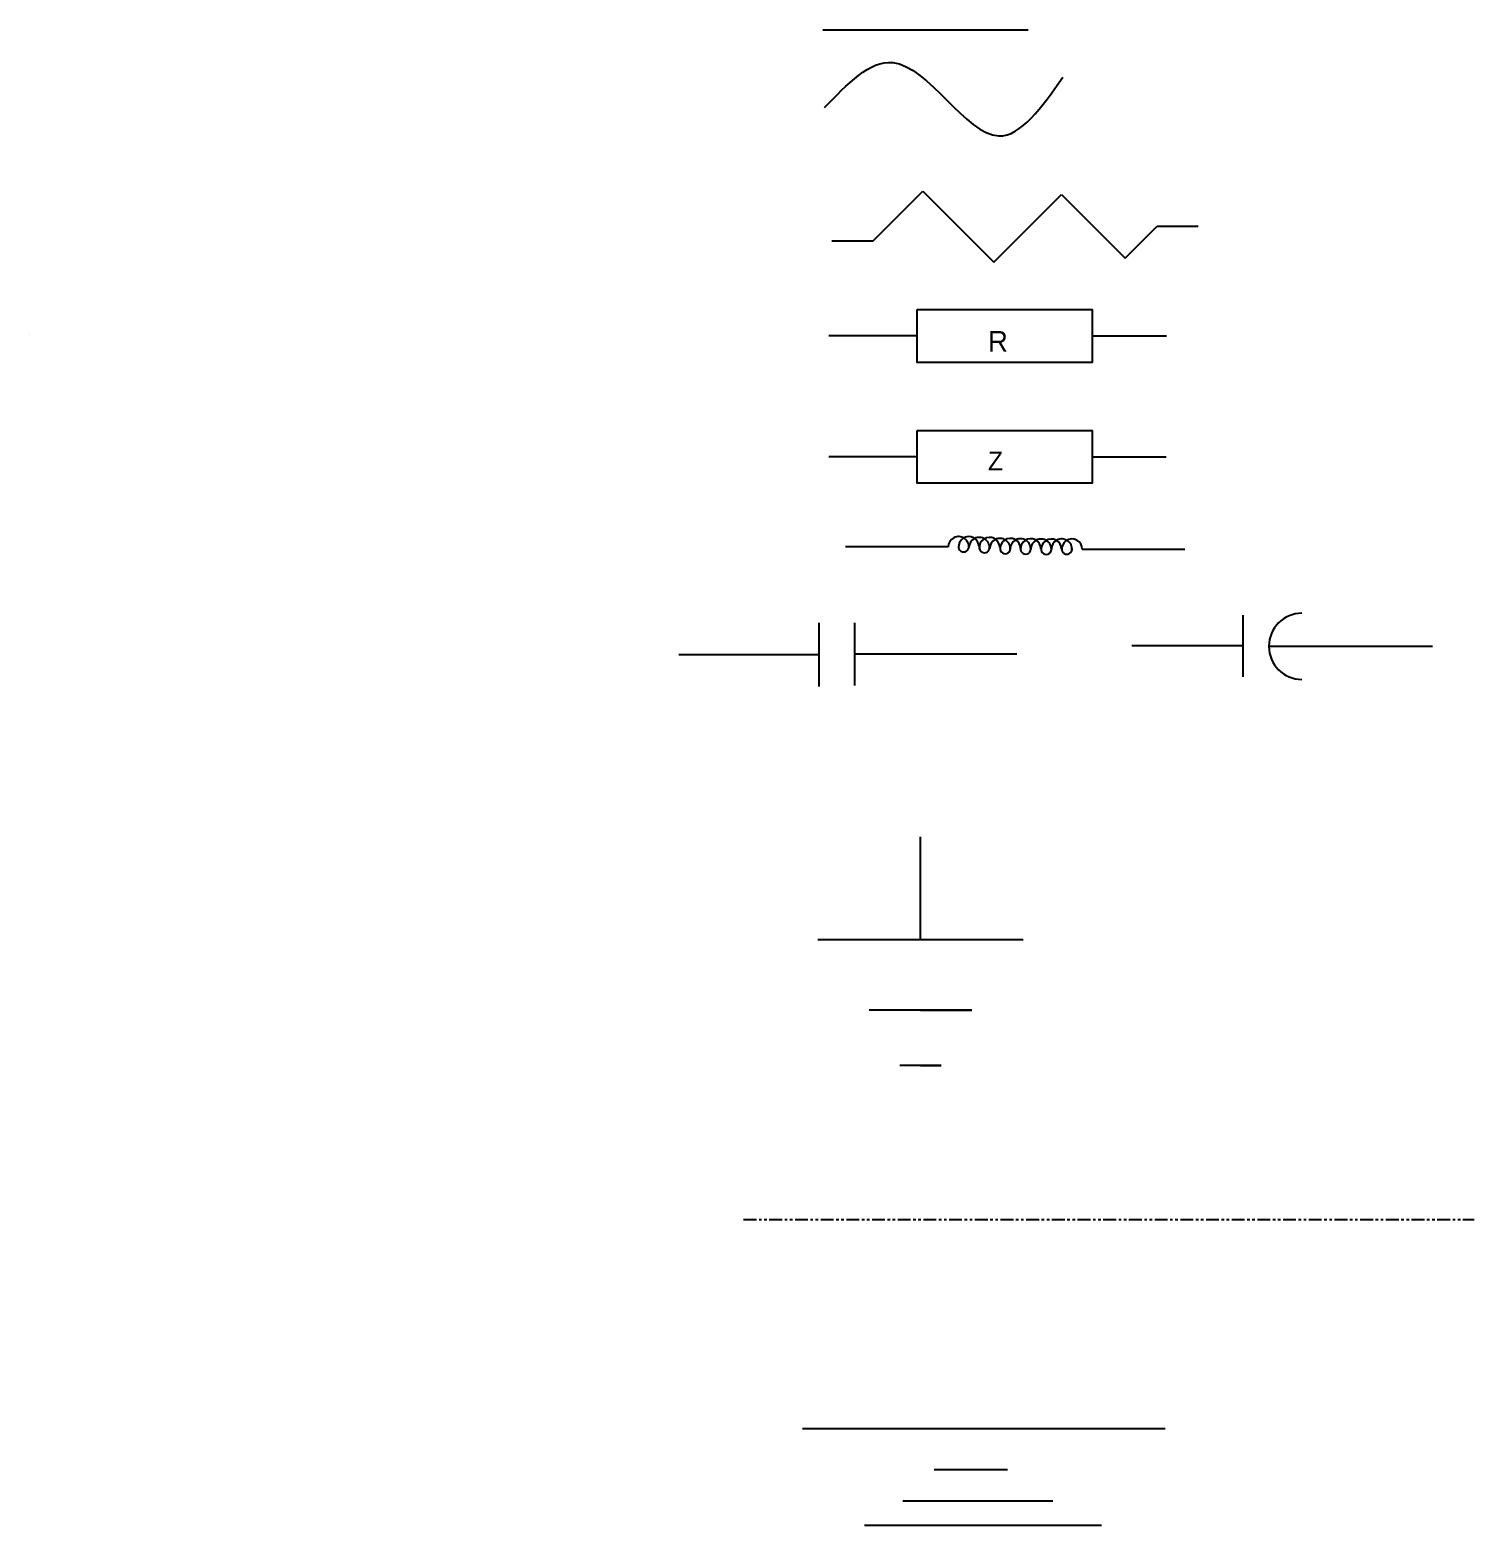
# Model space of a CAD drawing. Header units: inches. Extents: x -13 to 159, y -32 to 41.
# Drawn here: x -13.1 to 57.2, y -31.9 to 40.8 of the extents above; entities that cross this region are included whole.
import ezdxf

# ---------------------------------------------------------------- set-up
doc = ezdxf.new("R2010")
doc.units = ezdxf.units.IN
doc.header["$MEASUREMENT"] = 0
doc.linetypes.add('PHANTOM2', pattern=[1.25, 0.625, -0.125, 0.125, -0.125, 0.125, -0.125])

msp = doc.modelspace()

# ---------------------------------------------------------------- linework, layer by layer
for p, q in [((25.515, 40.84), (35.515, 40.84)), ((27.963, 30.58), (30.382, 32.999)), ((30.382, 32.999), (33.847, 29.534)), ((33.847, 29.534), (37.139, 32.826)), ((37.139, 32.826), (40.228, 29.738)), ((40.228, 29.738), (41.785, 31.295)), ((41.785, 31.295), (43.785, 31.295)), ((25.963, 30.58), (27.963, 30.58)), ((-13.06, 26.036), (-13.06, 26.036)), ((30.111, 25.944), (25.815, 25.944)), ((38.622, 25.944), (40.622, 25.944)), ((40.622, 25.944), (42.235, 25.944)), ((30.106, 20.066), (25.81, 20.066)), ((38.617, 20.066), (40.617, 20.066)), ((40.617, 20.066), (42.23, 20.066)), ((31.621, 15.682), (26.621, 15.682)), ((32.121, 15.682), (32.123, 15.682)), ((32.621, 15.682), (32.625, 15.682)), ((33.131, 15.642), (33.133, 15.642)), ((33.631, 15.642), (33.635, 15.642)), ((34.14, 15.595), (34.142, 15.595)), ((34.64, 15.595), (34.644, 15.595)), ((35.136, 15.579), (35.138, 15.579)), ((35.636, 15.579), (35.64, 15.579)), ((36.138, 15.563), (36.14, 15.563)), ((36.638, 15.563), (36.642, 15.563)), ((37.14, 15.568), (37.142, 15.568)), ((37.64, 15.568), (37.644, 15.568)), ((38.138, 15.568), (43.138, 15.568)), ((25.319, 11.977), (25.319, 8.877)), ((27.061, 11.977), (27.061, 8.931)), ((45.949, 12.358), (45.949, 9.358)), ((25.319, 10.427), (18.515, 10.427)), ((34.954, 10.454), (27.061, 10.454)), ((45.949, 10.858), (40.56, 10.858)), ((47.221, 10.839), (55.183, 10.839)), ((30.273, -3.437), (30.273, 1.563)), ((25.273, -3.437), (35.273, -3.437)), ((32.773, -6.867), (27.773, -6.867)), ((30.273, -6.867), (32.773, -6.867)), ((31.273, -9.566), (29.273, -9.566)), ((30.273, -9.566), (31.273, -9.566)), ((24.524, -27.236), (42.18, -27.236)), ((30.937, -29.22), (34.498, -29.22)), ((29.411, -30.745), (36.703, -30.745)), ((27.546, -31.931), (39.077, -31.931))]:
    msp.add_line(p, q)
at = {"linetype": 'PHANTOM2'}
msp.add_line((21.666, -17.06), (57.207, -17.06), dxfattribs=at)
for points in [[(30.111, 27.227), (38.622, 27.227), (38.622, 24.66), (30.111, 24.66)], [(30.106, 21.349), (38.617, 21.349), (38.617, 18.782), (30.106, 18.782)]]:
    msp.add_lwpolyline(points, close=True)
for centre, radius, start, end in [((32.121, 15.682), 0.5, 352.65968, 180), ((32.621, 15.682), 0.498, 0, 185.25882), ((33.131, 15.642), 0.5, 352.65968, 180), ((33.631, 15.642), 0.498, 0, 185.25882), ((34.14, 15.595), 0.5, 352.65968, 180), ((34.64, 15.595), 0.498, 0, 185.25882), ((35.136, 15.579), 0.5, 352.65968, 180), ((35.636, 15.579), 0.498, 0, 185.25882), ((36.138, 15.563), 0.5, 352.65968, 180), ((36.638, 15.563), 0.498, 0, 185.25882), ((37.14, 15.568), 0.5, 352.65968, 180), ((37.64, 15.568), 0.498, 0, 185.25882), ((32.373, 15.682), 0.252, 169.56879, 14.68065), ((33.383, 15.642), 0.252, 169.56879, 14.68065), ((34.392, 15.595), 0.252, 169.56879, 14.68065), ((35.388, 15.579), 0.252, 169.56879, 14.68065), ((36.39, 15.563), 0.252, 169.56879, 14.68065), ((37.392, 15.568), 0.252, 169.56879, 14.68065), ((48.834, 10.839), 1.613, 90, 270)]:
    msp.add_arc(centre, radius, start, end)
msp.add_spline([(25.606, 37.057), (28.923, 39.25), (34.078, 35.68), (37.192, 38.536)], degree=3)

# ---------------------------------------------------------------- texts
at = {"width": 6.28265, "attachment_point": 1}
for s, insert, char_height in [('R', (33.557, 26.187), 1), ('Z', (33.552, 20.309), 0.9)]:
    msp.add_mtext(s, dxfattribs=dict(at, insert=insert, char_height=char_height))

doc.saveas('drawing.dxf')
